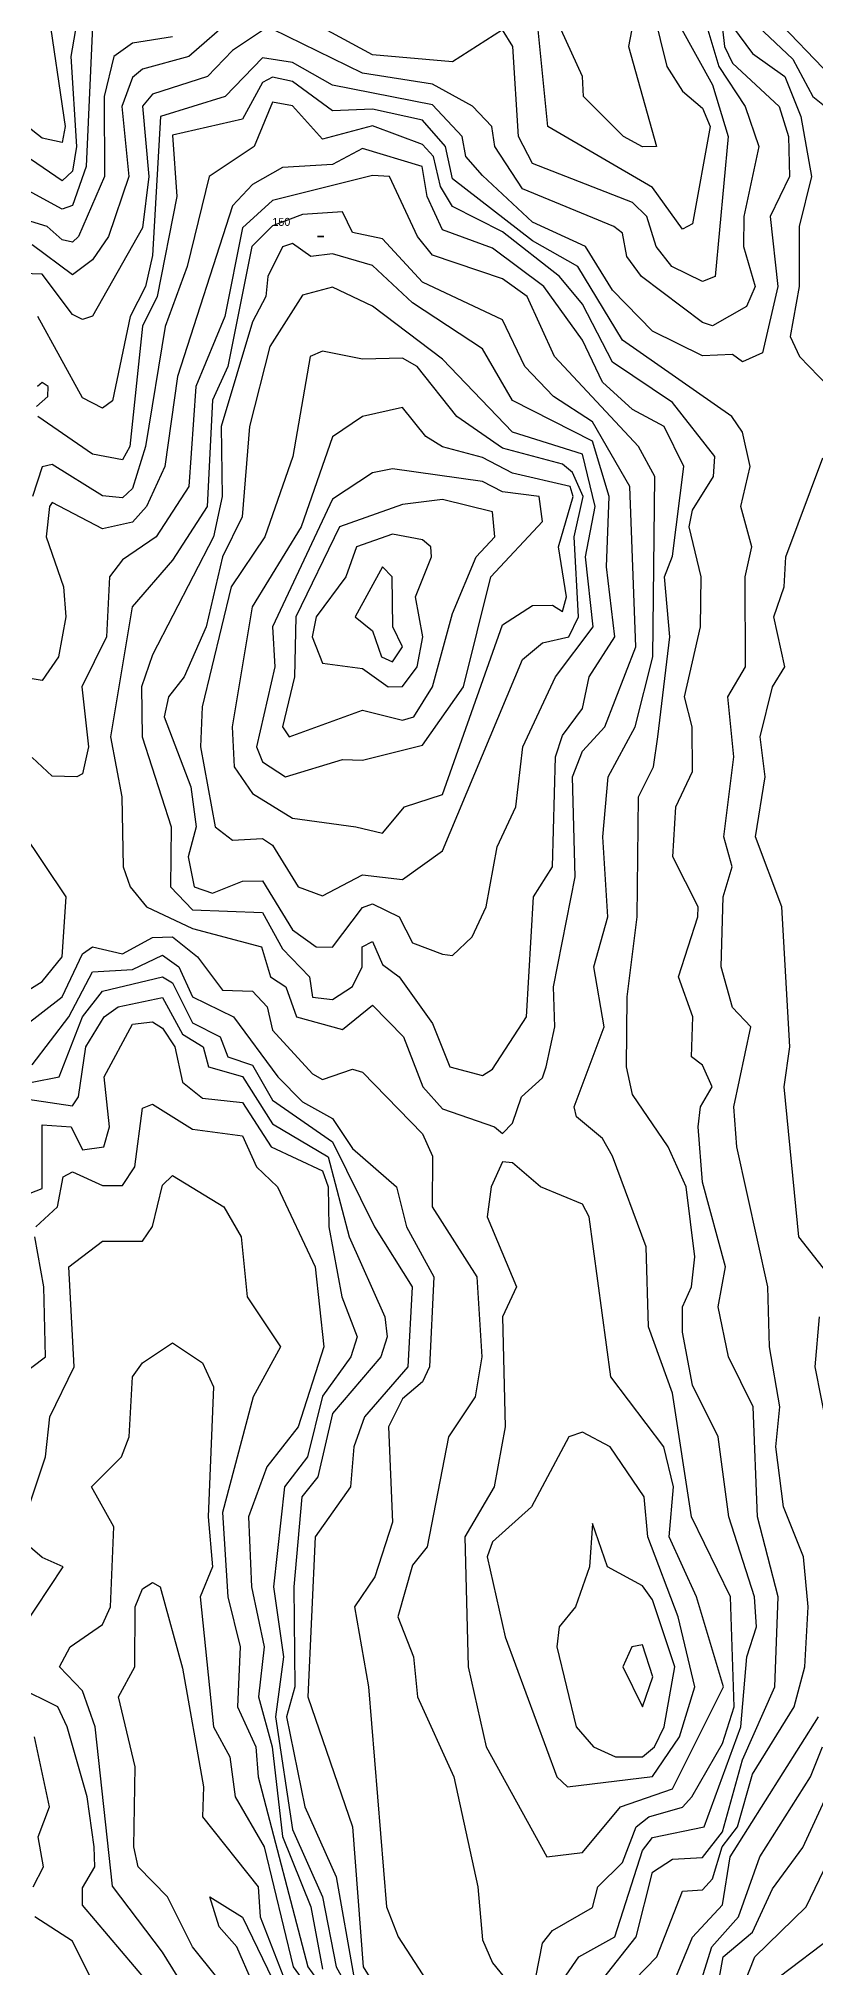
# Model space of a CAD drawing. Header units: metres. Extents: x 310028 to 360472, y 4137098 to 4159193.
# Drawn here: x 356312 to 357477, y 4143592 to 4146484 of the extents above; entities that cross this region are included whole.
import ezdxf

# ---------------------------------------------------------------- set-up
doc = ezdxf.new("R2010")
doc.units = ezdxf.units.M
for name, color, linetype in [('CONTOUR', 254, 'Continuous'), ('CONTOUR_INDEX', 33, 'Continuous'), ('CONTOUR_LABELS', 7, 'Continuous')]:
    doc.layers.add(name, color=color, linetype=linetype)

msp = doc.modelspace()

# ---------------------------------------------------------------- linework, layer by layer
at = {"layer": 'CONTOUR'}
for points, elevation in [([(357500.3, 4146427.5), (357532.5, 4146419.6), (357548.9, 4146427.5), (357545.6, 4146472.5), (357568.8, 4146577.5), (357542.3, 4146682.5), (357532.5, 4146703.6), (357517.5, 4146707.5), (357427.3, 4146652.5), (357406.8, 4146607.5), (357402.1, 4146562.5), (357413.9, 4146517.5), (357500.3, 4146427.5)], 130), ([(357224.2, 4146562.5), (357254, 4146442.5), (357277.5, 4146405.4), (357307.5, 4146379.9), (357318.9, 4146352.5), (357292.5, 4146206.7), (357277.5, 4146198.5), (357232.5, 4146261.1), (357075.3, 4146352.5), (357058.8, 4146517.5)], 70), ([(356325.2, 4146532.5), (356351.7, 4146352.5), (356347.5, 4146328.6), (356317.5, 4146335.3), (356227.5, 4146405.6), (356167.5, 4146410.7), (356122.5, 4146433.5), (356102.2, 4146427.5), (356092.5, 4146378.7), (356077.5, 4146357.2), (356002.5, 4146405.3), (355972.5, 4146447), (355930.9, 4146472.5), (355927.5, 4146488.5)], 40), ([(356602.5, 4146514.6), (356537.1, 4146457.5), (356467.5, 4146438.8), (356452.5, 4146426), (356436.6, 4146382.5), (356447.1, 4146277.5), (356416.7, 4146187.5), (356392.5, 4146152.7), (356362.5, 4146130.1), (356302.5, 4146175.3)], 80), ([(357305, 4146532.5), (357331.7, 4146442.5), (357371.4, 4146382.5), (357391.8, 4146322.5), (357369.5, 4146217.5), (357369, 4146172.5), (357386.4, 4146112.5), (357373.1, 4146082.5), (357322.5, 4146053.7), (357307.5, 4146058.8), (357215.7, 4146127.5), (357194.1, 4146157.5), (357187.5, 4146192.6), (357174.4, 4146202.5), (357037.5, 4146258.9), (356996.1, 4146322.5), (356991.7, 4146352.5), (356962.5, 4146383.2), (356902.5, 4146416), (356797.5, 4146432.4), (356662.5, 4146498.4)], 90), ([(357274, 4146502.5), (357322.5, 4146414.9), (357346, 4146337.5), (357326.5, 4146127.5), (357307.5, 4146120.2), (357261.3, 4146142.5), (357238, 4146172.5), (357223.7, 4146217.5), (357202.5, 4146238.5), (357052.5, 4146297.1), (357031.6, 4146337.5), (357023, 4146472.5), (357007.5, 4146497.8), (356932.5, 4146449.8), (356812.5, 4146460.2), (356678.6, 4146532.5)], 80), ([(357207.9, 4146532.5), (357196.2, 4146472.5), (357238.3, 4146322.5), (357217.5, 4146321.9), (357188.8, 4146337.5), (357129.1, 4146397.5), (357127.5, 4146427.8), (357079.3, 4146532.5)], 60), ([(356392.5, 4146502.9), (356383.4, 4146292.5), (356362.5, 4146234), (356347.5, 4146228.8), (356257.5, 4146277.6)], 60), ([(356647.5, 4146496.4), (356602.5, 4146466.7), (356565.4, 4146427.5), (356482.5, 4146401.2), (356467.5, 4146383.3), (356477, 4146277.5), (356467.5, 4146200.8), (356392.5, 4146068.2), (356377.5, 4146063.2), (356362.5, 4146070.8), (356317.5, 4146131.2), (356272.5, 4146132.7)], 90), ([(356512.5, 4146487), (356452.5, 4146477.8), (356424.6, 4146457.5), (356410, 4146397.5), (356410.8, 4146277.5), (356371.5, 4146187.5), (356362.5, 4146179.1), (356347.5, 4146182.5), (356324.7, 4146202.5), (356287.5, 4146214.1)], 70), ([(357352.5, 4146502.5), (357382.5, 4146462.1), (357430.8, 4146427.5), (357454.9, 4146367.5), (357470.5, 4146277.5), (357452.2, 4146202.5), (357452, 4146112.5), (357438.7, 4146037.5), (357452.8, 4146007.5), (357496.2, 4145962.5)], 110), ([(357390.6, 4146502.5), (357442.5, 4146453.4), (357472.5, 4146397.4), (357510.2, 4146367.5), (357524.1, 4146337.5), (357528.9, 4146277.5), (357505.3, 4146157.5), (357527.5, 4146097.5), (357501.7, 4146052.5), (357511.4, 4146037.5)], 120), ([(357172.5, 4143539.3), (357238.6, 4143607.5), (357277.5, 4143706.2), (357307.5, 4143708.4), (357322.5, 4143724.8), (357336.6, 4143772.5), (357360, 4143802.5), (357382.5, 4143881.5), (357444.9, 4143982.5), (357460.6, 4144042.5), (357465.7, 4144132.5), (357458.7, 4144207.5), (357428.9, 4144282.5), (357417.1, 4144372.5), (357423.1, 4144432.5), (357407.7, 4144522.5), (357405.5, 4144612.5), (357358.8, 4144822.5), (357354.4, 4144882.5), (357379.8, 4145002.5), (357352.5, 4145031.2), (357335.5, 4145092.5), (357338.3, 4145197.5), (357351.6, 4145242.5), (357339.4, 4145287.5), (357354.2, 4145407.5), (357345.1, 4145497.5), (357371.6, 4145542.5), (357371.2, 4145677.5), (357381.5, 4145722.5), (357364.8, 4145782.5), (357378.7, 4145842.5), (357367.5, 4145894.3), (357351.4, 4145917.5), (357187.5, 4146032.2), (357120.5, 4146142.5), (357052.5, 4146181.2), (356932.5, 4146274.1), (356921.8, 4146322.5), (356887.5, 4146362.3), (356812.5, 4146378.8), (356752.5, 4146375.9), (356692.5, 4146420.2), (356662.5, 4146426.7), (356647.5, 4146418.6), (356617.5, 4146363.5), (356512.5, 4146339.6), (356519.3, 4146247.5), (356489.7, 4146097.5), (356467.5, 4146053.4), (356448.7, 4145872.5), (356437.5, 4145852.6), (356392.5, 4145861.1), (356310.8, 4145917.5)], 110), ([(357157.5, 4143573.7), (357208, 4143637.5), (357232.5, 4143734.7), (357262.5, 4143754.1), (357307.5, 4143756.5), (357337.5, 4143795.3), (357367.5, 4143903.2), (357415.9, 4144012.5), (357420.9, 4144147.5), (357389.9, 4144267.5), (357383.1, 4144432.5), (357346.4, 4144507.5), (357330.6, 4144582.5), (357341.9, 4144642.5), (357307.5, 4144769.4), (357300.7, 4144852.5), (357304.4, 4144882.5), (357321.6, 4144912.5), (357307.5, 4144944.8), (357290.6, 4144957.5), (357292.8, 4145017.5), (357271.1, 4145077.5), (357300.5, 4145167.5), (357300.7, 4145182.5), (357263, 4145257.5), (357267.4, 4145332.5), (357292.5, 4145385.3), (357291.6, 4145452.5), (357280.5, 4145497.5), (357304.3, 4145602.5), (357305.3, 4145677.5), (357287.4, 4145752.5), (357292.5, 4145777.5), (357323.9, 4145827.5), (357325.6, 4145857.5), (357262.5, 4145938.7), (357172.5, 4145999.4), (357127.5, 4146086.4), (357092.9, 4146127.5), (357007.5, 4146194.8), (356932.5, 4146232.5), (356914.3, 4146262.5), (356904, 4146307.5), (356887.5, 4146325.8), (356812.5, 4146353.7), (356737.5, 4146333.8), (356692.5, 4146383.6), (356662.5, 4146388.9), (356635.3, 4146322.5), (356567.9, 4146277.5), (356534.6, 4146142.5), (356501.6, 4146052.5), (356472.4, 4145872.5), (356452.5, 4145809.6), (356437.5, 4145795.8), (356407.5, 4145798.6), (356332.5, 4145845.7), (356317.5, 4145842.3), (356303, 4145797.5)], 120), ([(357059.3, 4143517.5), (357122, 4143607.5), (357175.7, 4143637.5), (357217.5, 4143767.4), (357232.5, 4143786.8), (357310, 4143802.5), (357364.7, 4143952.5), (357374, 4144057.5), (357388.4, 4144102.5), (357385.5, 4144147.5), (357346.9, 4144267.5), (357330.9, 4144387.5), (357292.5, 4144464.9), (357277.5, 4144544.5), (357277.1, 4144582.5), (357290.9, 4144612.5), (357296, 4144657.5), (357282.7, 4144762.5), (357255.9, 4144822.5), (357202.5, 4144901.1), (357193.3, 4144942.5), (357194.3, 4145047.5), (357209.5, 4145167.5), (357211.5, 4145347.5), (357233.7, 4145392.5), (357240.2, 4145437.5), (357258.5, 4145587.5), (357250.5, 4145677.5), (357262.5, 4145708.2), (357279.3, 4145842.5), (357250, 4145902.5), (357202.5, 4145928.3), (357157.5, 4145969.1), (357127.5, 4146032.2), (357069.2, 4146112.5), (356992.5, 4146170.4), (356917.5, 4146197.7), (356894.3, 4146247.5), (356887.2, 4146292.5), (356797.5, 4146319.4), (356752.5, 4146295.8), (356677.5, 4146290.9), (356632.5, 4146265.8), (356602.5, 4146233.6), (356520.3, 4145977.5), (356501.4, 4145842.5), (356473.9, 4145782.5), (356452.5, 4145759.1), (356407.5, 4145749.5), (356332.5, 4145788.6), (356328.1, 4145782.5), (356323.2, 4145737.5), (356349.2, 4145662.5), (356352.7, 4145617.5), (356341.7, 4145557.5), (356317.5, 4145521.8), (356302.5, 4145524.2)], 130), ([(357052.5, 4143551.9), (357067.5, 4143628.4), (357082.5, 4143647), (357142.5, 4143681.9), (357150.2, 4143712.5), (357187.5, 4143749.3), (357208.1, 4143802.5), (357226.7, 4143817.5), (357277.5, 4143832.2), (357291.5, 4143847.5), (357337.5, 4143927.7), (357355, 4143982.5), (357349.1, 4144147.5), (357291, 4144267.5), (357262.5, 4144453.2), (357226.2, 4144552.5), (357222.8, 4144672.5), (357172.5, 4144808.7), (357157.5, 4144834.9), (357118.4, 4144867.5), (357114.7, 4144882.5), (357159.7, 4145002.5), (357144.4, 4145092.5), (357165.2, 4145167.5), (357157.8, 4145287.5), (357165.7, 4145377.5), (357206.3, 4145452.5), (357233, 4145557.5), (357235.9, 4145827.5), (357211.1, 4145872.5), (357085.4, 4146007.5), (357044.4, 4146097.5), (357007.5, 4146124.1), (356902.5, 4146159.5), (356879.8, 4146187.5), (356837.9, 4146277.5), (356812.5, 4146279.3), (356662.5, 4146241.7), (356617.5, 4146200.6), (356591.2, 4146067.5), (356547.6, 4145962.5), (356537, 4145812.5), (356488.2, 4145737.5), (356437.5, 4145702.6), (356418.4, 4145677.5), (356413.9, 4145587.5), (356376.8, 4145512.5), (356386.7, 4145422.5), (356377.5, 4145381.7), (356369.1, 4145377.5), (356332.5, 4145378.1), (356302.5, 4145406.3)], 140), ([(356928.4, 4144942.5), (356977.5, 4144929.5), (356992.5, 4144938.9), (357043.4, 4145017.5), (357053.9, 4145197.5), (357082.4, 4145242.5), (357087.1, 4145407.5), (357097.5, 4145439.4), (357127.5, 4145479.9), (357137.5, 4145527.5), (357176.1, 4145587.5), (357163.5, 4145692.5), (357167.2, 4145797.5), (357142.5, 4145880.9), (357022.5, 4145941.8), (356977.5, 4146019), (356872.5, 4146088.4), (356812.5, 4146144.3), (356752.5, 4146161.7), (356720.2, 4146157.5), (356692.5, 4146177.2), (356677.5, 4146172), (356655.7, 4146127.5), (356652.8, 4146097.5), (356632.5, 4146059.9), (356585.4, 4145902.5), (356587.2, 4145797.5), (356574.3, 4145737.5), (356482.5, 4145560.1), (356466.4, 4145512.5), (356467.2, 4145437.5), (356510.9, 4145302.5), (356509.6, 4145212.5), (356542.5, 4145178.1), (356647.5, 4145174), (356677.5, 4145119.2), (356718.3, 4145077.5), (356722.5, 4145046.9), (356752.5, 4145043.4), (356782.5, 4145062.9), (356796.9, 4145092.5), (356796.9, 4145122.5), (356812.5, 4145130.3), (356827.5, 4145095.8), (356852.3, 4145077.5), (356902.5, 4145007.4), (356928.4, 4144942.5)], 160), ([(356730, 4146187.5), (356739.8, 4146187.5), (356730, 4146187.5)], 160), ([(356728.1, 4145122.5), (356752.5, 4145121.7), (356797.5, 4145181.5), (356812.5, 4145186.9), (356852.7, 4145167.5), (356872.5, 4145128.4), (356917.5, 4145111.2), (356932.5, 4145109.6), (356962.1, 4145137.5), (356983.1, 4145182.5), (356999.6, 4145272.5), (357027.2, 4145332.5), (357038.1, 4145422.5), (357087, 4145527.5), (357143.3, 4145602.5), (357132.1, 4145707.5), (357146.5, 4145782.5), (357127.5, 4145861), (357022.5, 4145894.2), (356917.5, 4146003.9), (356812.5, 4146083.2), (356752.5, 4146111.9), (356707.5, 4146099.6), (356658.6, 4146022.5), (356628.3, 4145902.5), (356617.2, 4145767.5), (356587.4, 4145707.5), (356563.2, 4145602.5), (356530, 4145527.5), (356506.7, 4145497.5), (356500.4, 4145467.5), (356540.1, 4145362.5), (356548.2, 4145302.5), (356536.3, 4145257.5), (356545.2, 4145212.5), (356572.5, 4145202.8), (356617.5, 4145221), (356647.5, 4145221.3), (356692.5, 4145147.8), (356728.1, 4145122.5)], 170), ([(356700.9, 4145212.5), (356737.5, 4145198.8), (356797.5, 4145230.3), (356857.5, 4145223.6), (356917.5, 4145266.6), (357037.5, 4145553.1), (357067.5, 4145578.4), (357107.1, 4145587.5), (357121.5, 4145617.5), (357115.1, 4145737.5), (357128.2, 4145797.5), (357112.5, 4145833.8), (357097.5, 4145846), (357007.5, 4145870), (356939.2, 4145917.5), (356879.6, 4145992.5), (356857.5, 4146005.1), (356797.5, 4146003.5), (356737.5, 4146015.8), (356719.1, 4146007.5), (356693.3, 4145857.5), (356651.3, 4145737.5), (356600.4, 4145662.5), (356557, 4145482.5), (356554.9, 4145422.5), (356576.6, 4145302.5), (356602.5, 4145282.6), (356647.5, 4145285), (356662.5, 4145275.1), (356700.9, 4145212.5)], 180), ([(356308.6, 4145932.5), (356325.9, 4145947.5), (356326.4, 4145962.5), (356317.5, 4145968.5), (356310.5, 4145962.5)], 110), ([(356787.5, 4145302.5), (356827.5, 4145292.8), (356860.6, 4145332.5), (356917.5, 4145350.7), (357007.5, 4145605.4), (357052.5, 4145634.3), (357082.5, 4145634.7), (357097.5, 4145625.1), (357103.2, 4145647.5), (357091.6, 4145722.5), (357113.4, 4145797.5), (357109, 4145812.5), (357022.5, 4145832.8), (356977.5, 4145856.1), (356917.5, 4145872), (356892.5, 4145887.5), (356857.5, 4145931.3), (356797.5, 4145917.5), (356752.5, 4145887.2), (356705.8, 4145752.5), (356631.9, 4145632.5), (356601.9, 4145452.5), (356605.1, 4145392.5), (356632.5, 4145352.4), (356692.5, 4145315.5), (356787.5, 4145302.5)], 190), ([(356687.8, 4145437.5), (356797.5, 4145477.2), (356857.5, 4145462.3), (356874.5, 4145467.5), (356902.3, 4145512.5), (356932.5, 4145622.3), (356967.9, 4145707.5), (356996, 4145737.5), (356992.5, 4145774.7), (356917.5, 4145793.1), (356857.5, 4145785.8), (356763.1, 4145752.5), (356697.7, 4145617.5), (356695.6, 4145527.5), (356677.8, 4145452.5), (356687.8, 4145437.5)], 210), ([(356835.8, 4145512.5), (356857.5, 4145512.7), (356879.3, 4145542.5), (356888.1, 4145587.5), (356877.1, 4145647.5), (356900.9, 4145707.5), (356900.1, 4145722.5), (356887.5, 4145732.6), (356842.5, 4145741.4), (356788.3, 4145722.5), (356772.8, 4145677.5), (356728.2, 4145617.5), (356722.2, 4145587.5), (356737.5, 4145547.7), (356797.5, 4145539.9), (356835.8, 4145512.5)], 220), ([(356826.1, 4145557.5), (356842.5, 4145550), (356857.7, 4145572.5), (356843.2, 4145602.5), (356841.8, 4145677.5), (356827.5, 4145692.3), (356786.5, 4145617.5), (356812.5, 4145596.2), (356826.1, 4145557.5)], 230), ([(356289.4, 4145002.5), (356347.5, 4145047.3), (356377.5, 4145112.1), (356392.5, 4145122.2), (356437.5, 4145112.1), (356482.5, 4145136.3), (356512.5, 4145137.2), (356550.3, 4145107.5), (356587.5, 4145057.5), (356632.5, 4145056), (356654.5, 4145032.5), (356662.5, 4144997.2), (356722.5, 4144931.9), (356737.5, 4144923.4), (356782.5, 4144938.8), (356797.5, 4144934.2), (356887.5, 4144842.2), (356902.5, 4144808.7), (356901.8, 4144732.5), (356969, 4144627.5), (356976.7, 4144507.5), (356966.4, 4144447.5), (356926.5, 4144387.5), (356894.7, 4144222.5), (356872.5, 4144195.3), (356850.5, 4144117.5), (356874, 4144057.5), (356879.9, 4143997.5), (356934.4, 4143877.5), (356970.5, 4143712.5), (356977.5, 4143633.2), (356992.5, 4143598.8), (357034.2, 4143547.5)], 140), ([(356302.5, 4144945.2), (356357.2, 4145017.5), (356392.5, 4145084.9), (356452.5, 4145088.6), (356497.5, 4145110.1), (356522.3, 4145092.5), (356542.5, 4145047.3), (356604.3, 4145017.5), (356670.5, 4144927.5), (356707.5, 4144890.1), (356752.5, 4144865.1), (356782.5, 4144820.1), (356848.4, 4144762.5), (356863.4, 4144702.5), (356904.4, 4144627.5), (356897.9, 4144492.5), (356887.5, 4144470), (356857.5, 4144444.6), (356836.3, 4144402.5), (356842.5, 4144259.7), (356815.9, 4144177.5), (356785.5, 4144132.5), (356806.4, 4144012.5), (356833.5, 4143682.5), (356850.9, 4143637.5), (356900.1, 4143562.5)], 130), ([(356302.5, 4144919.3), (356342.8, 4144927.5), (356377.7, 4145017.5), (356407.5, 4145055.8), (356497.5, 4145077.4), (356512.5, 4145068.3), (356542.5, 4145008.2), (356583.9, 4144987.5), (356595.4, 4144957.5), (356632.5, 4144944.7), (356662.5, 4144892.7), (356752.5, 4144829.9), (356815.6, 4144702.5), (356871.9, 4144612.5), (356865.6, 4144492.5), (356800.7, 4144417.5), (356784.7, 4144372.5), (356779.4, 4144312.5), (356726.7, 4144237.5), (356715.4, 4143997.5), (356782.8, 4143802.5), (356798.5, 4143592.5), (356812.5, 4143570.1)], 120), ([(356272.5, 4144897.4), (356362.5, 4144884.1), (356371.9, 4144897.5), (356382.9, 4144972.5), (356410, 4145017.5), (356431.3, 4145032.5), (356497.5, 4145046.4), (356527.5, 4144991.2), (356558.6, 4144972.5), (356566.5, 4144942.5), (356617.5, 4144927.8), (356662.5, 4144857.2), (356746.2, 4144807.5), (356777.7, 4144687.5), (356830.8, 4144567.5), (356834.7, 4144537.5), (356825, 4144507.5), (356752.5, 4144422.8), (356730.4, 4144327.5), (356706.8, 4144297.5), (356694.6, 4144162.5), (356696.3, 4144012.5), (356683.7, 4143967.5), (356711.3, 4143832.5), (356758.2, 4143727.5), (356784.7, 4143577.5)], 110), ([(356308, 4144702.5), (356340.3, 4144732.5), (356348.7, 4144777.5), (356362.5, 4144785), (356407.5, 4144764.5), (356437.5, 4144764.5), (356456, 4144792.5), (356467.5, 4144880.6), (356482.5, 4144886.7), (356542.5, 4144849.2), (356617.5, 4144839), (356638.7, 4144792.5), (356670.3, 4144762.5), (356726.8, 4144642.5), (356739.4, 4144522.5), (356701.1, 4144402.5), (356654.2, 4144342.5), (356626.5, 4144267.5), (356631.1, 4144162.5), (356650.2, 4144072.5), (356641.7, 4143997.5), (356662, 4143922.5), (356677.5, 4143788.3), (356720, 4143682.5), (356737.5, 4143589.1)], 90), ([(356297.5, 4144282.5), (356322.1, 4144357.5), (356328.7, 4144417.5), (356365.1, 4144492.5), (356357.4, 4144642.5), (356407.5, 4144681), (356467.5, 4144680.9), (356482.5, 4144703), (356497.5, 4144765.1), (356512.5, 4144779.7), (356589.5, 4144732.5), (356615.5, 4144687.5), (356624.5, 4144597.5), (356674.4, 4144522.5), (356633.4, 4144447.5), (356587.5, 4144274.3), (356595.4, 4144147.5), (356613.9, 4144072.5), (356610.3, 4143982.5), (356637.6, 4143922.5), (356641.1, 4143877.5), (356715.6, 4143592.5), (356767.5, 4143521)], 80), ([(356263, 4144462.5), (356322.2, 4144507.5), (356319.8, 4144612.5), (356306.5, 4144687.5)], 90), ([(356576.6, 4143487.5), (356497.5, 4143614.7), (356422.5, 4143713.7), (356396.8, 4143952.5), (356377.5, 4144006.9), (356343.3, 4144042.5), (356359.2, 4144072.5), (356407.5, 4144106.2), (356419.8, 4144132.5), (356424.5, 4144252.5), (356391.1, 4144312.5), (356436.1, 4144357.5), (356447.7, 4144387.5), (356452.9, 4144477.5), (356467.5, 4144498.7), (356512.5, 4144528.7), (356557.5, 4144498.4), (356574.2, 4144462.5), (356566.1, 4144267.5), (356572.6, 4144192.5), (356554.4, 4144147.5), (356574.3, 4143952.5), (356598.8, 4143907.5), (356606.7, 4143847.5), (356650, 4143772.5), (356693.6, 4143592.5), (356752.5, 4143511.9)], 70), ([(357105, 4143862.5), (357232.5, 4143878), (357272.6, 4143937.5), (357296, 4144012.5), (357270.9, 4144117.5), (357225.4, 4144237.5), (357219.9, 4144297.5), (357168.9, 4144372.5), (357127.5, 4144394.6), (357106.7, 4144387.5), (357050.8, 4144282.5), (356992.5, 4144230.1), (356984.5, 4144207.5), (357011.5, 4144087.5), (357089, 4143877.5), (357105, 4143862.5)], 160), ([(357176.7, 4143907.5), (357217.5, 4143907.5), (357235.5, 4143922.5), (357249.9, 4143952.5), (357265.7, 4144042.5), (357232.5, 4144143.1), (357217.5, 4144164.2), (357164.8, 4144192.5), (357142.5, 4144257.6), (357138, 4144192.5), (357117, 4144132.5), (357092.4, 4144102.5), (357088.9, 4144072.5), (357118, 4143952.5), (357144.1, 4143922.5), (357176.7, 4143907.5)], 170), ([(356287.5, 4144099.4), (356348.9, 4144192.5), (356317.5, 4144206.6), (356281.1, 4144237.5)], 80), ([(356617.5, 4143529.5), (356542.5, 4143622.8), (356505.4, 4143697.5), (356461.2, 4143742.5), (356454.8, 4143772.5), (356456.7, 4143892.5), (356431.8, 4143997.5), (356456, 4144042.5), (356456.7, 4144132.5), (356467.5, 4144159.7), (356482.5, 4144169.2), (356494.2, 4144162.5), (356527.5, 4144040.6), (356559.3, 4143862.5), (356557.9, 4143817.5), (356641.3, 4143712.5), (356644.2, 4143667.5), (356679.3, 4143577.5)], 60), ([(357217.2, 4143982.5), (357232.7, 4144027.5), (357217.5, 4144075.8), (357201.4, 4144072.5), (357188, 4144042.5), (357217.2, 4143982.5)], 180), ([(356494.8, 4143547.5), (356377.5, 4143685.1), (356377.5, 4143711.1), (356396.1, 4143742.5), (356395, 4143772.5), (356384.7, 4143847.5), (356354.6, 4143952.5), (356340.6, 4143982.5), (356280.2, 4144012.5)], 80), ([(356304, 4143712.5), (356319.5, 4143742.5), (356311.4, 4143787.5), (356328.3, 4143832.5), (356305.7, 4143937.5)], 90), ([(357288.2, 4143517.5), (357321.5, 4143622.5), (357361.5, 4143667.5), (357393.4, 4143757.5), (357469.4, 4143877.5), (357487.3, 4143922.5)], 90), ([(357319.5, 4143502.5), (357338.1, 4143607.5), (357382.5, 4143644.5), (357412.5, 4143709.5), (357457.5, 4143771.7), (357502.5, 4143869.4)], 80), ([(357332.3, 4143472.5), (357385.8, 4143607.5), (357462.6, 4143682.5), (357502.5, 4143765.8)], 70), ([(356389, 4143577.5), (356362.5, 4143631.3), (356306.4, 4143667.5)], 90), ([(357422.1, 4143577.5), (357502.5, 4143638.8)], 60)]:
    msp.add_lwpolyline(points, dxfattribs=dict(at, elevation=elevation))
at = {"layer": 'CONTOUR_INDEX'}
for points, elevation in [([(357327, 4146592.5), (357340.5, 4146472.5), (357352.5, 4146447.5), (357422.4, 4146382.5), (357436, 4146337.5), (357437.7, 4146277.5), (357408.7, 4146217.5), (357420.4, 4146112.5), (357397.5, 4146013.3), (357367.5, 4145999.5), (357352.5, 4146010.5), (357307.5, 4146008.9), (357232.5, 4146045.9), (357172.5, 4146107.1), (357131.9, 4146172.5), (357052.5, 4146209.1), (356977.5, 4146279.2), (356952.7, 4146307.5), (356947, 4146337.5), (356902.5, 4146385.1), (356752.5, 4146414.8), (356692.5, 4146448.5), (356647.5, 4146455.7), (356591.4, 4146397.5), (356494.8, 4146367.5), (356482.5, 4146159.2), (356472.4, 4146112.5), (356449, 4146067.5), (356422.5, 4145941), (356407.5, 4145930.3), (356377.5, 4145945.9), (356310.9, 4146067.5)], 100), ([(356375.7, 4146547.5), (356360.5, 4146457.5), (356368.7, 4146322.5), (356362.5, 4146285.6), (356347.5, 4146271), (356242.5, 4146342.6), (356212.5, 4146345.4), (356162.8, 4146322.5), (356092.5, 4146232.3), (356062.5, 4146275.4), (355972.5, 4146342.9), (355942.5, 4146380.7), (355897.5, 4146395.1), (355843.3, 4146442.5), (355737.3, 4146487.5)], 50), ([(356995.7, 4144852.5), (357007.5, 4144842.6), (357022.5, 4144858.2), (357035.9, 4144897.5), (357067.5, 4144925.7), (357073, 4144942.5), (357085.9, 4145002.5), (357083.8, 4145062.5), (357116.6, 4145227.5), (357112.6, 4145377.5), (357127.5, 4145415.9), (357160.7, 4145452.5), (357207.6, 4145572.5), (357198.5, 4145812.5), (357142.5, 4145909.6), (357083.9, 4145947.5), (357041.1, 4145992.5), (357007.5, 4146062.5), (356887.5, 4146119.4), (356827.5, 4146184.3), (356782.5, 4146193.5), (356767.5, 4146224.7), (356707.5, 4146220.9), (356662.5, 4146203.6), (356631.8, 4146172.5), (356595.5, 4145992.5), (356572.5, 4145942), (356564.6, 4145782.5), (356512.5, 4145702.2), (356452.3, 4145632.5), (356419.7, 4145437.5), (356436.9, 4145347.5), (356438.6, 4145242.5), (356449, 4145212.5), (356473.5, 4145182.5), (356542.5, 4145149.7), (356645.9, 4145122.5), (356659.8, 4145077.5), (356682.5, 4145062.5), (356698.5, 4145017.5), (356767.5, 4144998.4), (356812.5, 4145034.7), (356858.8, 4144987.5), (356887.9, 4144912.5), (356917.5, 4144879.4), (356995.7, 4144852.5)], 150), ([(357510.7, 4144612.5), (357451.6, 4144687.5), (357429.9, 4144912.5), (357438.1, 4144972.5), (357426.2, 4145182.5), (357387, 4145287.5), (357401.3, 4145377.5), (357393.8, 4145437.5), (357412.5, 4145512.5), (357430.5, 4145542.5), (357414.5, 4145617.5), (357429.9, 4145662.5), (357432.1, 4145707.5), (357487.5, 4145855.9)], 100), ([(356681.9, 4145377.5), (356767.5, 4145403.5), (356797.5, 4145402.1), (356887.5, 4145425), (356949.1, 4145512.5), (356990.2, 4145677.5), (357067.5, 4145760.1), (357062.5, 4145797.5), (357007.5, 4145804.9), (356977.5, 4145820), (356842.5, 4145839.4), (356812.5, 4145833.1), (356752.5, 4145793.7), (356662.4, 4145602.5), (356666.1, 4145542.5), (356638.4, 4145422.5), (356647.5, 4145399.8), (356681.9, 4145377.5)], 200), ([(356242.5, 4145023.9), (356317.5, 4145070.6), (356347.2, 4145107.5), (356353.3, 4145197.5), (356287.5, 4145296.1)], 150), ([(356246.4, 4144732.5), (356317.5, 4144759.8), (356317.5, 4144855.7), (356361, 4144852.5), (356377.5, 4144817.8), (356409.5, 4144822.5), (356418.4, 4144852.5), (356410.3, 4144927.5), (356452.5, 4145006.5), (356482.5, 4145009.9), (356497.5, 4145000.2), (356516.4, 4144972.5), (356527.5, 4144919.4), (356557.5, 4144895.6), (356617.5, 4144889.2), (356660.6, 4144822.5), (356737.5, 4144786.7), (356746.1, 4144762.5), (356747.2, 4144702.5), (356766.8, 4144597.5), (356789.4, 4144537.5), (356780.3, 4144507.5), (356737.5, 4144448.8), (356715, 4144357.5), (356680.5, 4144312.5), (356664.1, 4144162.5), (356679.2, 4144057.5), (356667.2, 4143967.5), (356692.5, 4143798.6), (356737.5, 4143697.5), (356758.2, 4143592.5), (356832.9, 4143457.5)], 100), ([(357073.8, 4143757.5), (357127.5, 4143764.3), (357184.3, 4143832.5), (357262.5, 4143859.7), (357338.6, 4144012.5), (357298.5, 4144147.5), (357257.4, 4144237.5), (357263.9, 4144312.5), (357249.1, 4144372.5), (357169.9, 4144477.5), (357137.3, 4144717.5), (357127.5, 4144736.5), (357064.5, 4144762.5), (357022.5, 4144798.5), (357007.5, 4144800.1), (356990.5, 4144762.5), (356984.6, 4144717.5), (357028.5, 4144612.5), (357007.4, 4144567.5), (357011.6, 4144402.5), (356995.2, 4144312.5), (356951.2, 4144237.5), (356955.8, 4144042.5), (356983.1, 4143922.5), (357073.8, 4143757.5)], 150), ([(357523.6, 4144252.5), (357476.2, 4144492.5), (357482.6, 4144567.5)], 100), ([(357262.5, 4143564.8), (357292.5, 4143637.3), (357337.5, 4143685.6), (357348.7, 4143757.5), (357481, 4143967.5)], 100), ([(356632.5, 4143568.9), (356609, 4143622.5), (356582.8, 4143652.5), (356568.6, 4143697.5), (356617.5, 4143667.4), (356677.5, 4143543.5)], 50)]:
    msp.add_lwpolyline(points, dxfattribs=dict(at, elevation=elevation))

# ---------------------------------------------------------------- texts
at = {"layer": 'CONTOUR_LABELS'}
msp.add_text('150', height=12, dxfattribs=at).set_placement((356662.5, 4146203.6))

doc.saveas('drawing.dxf')
